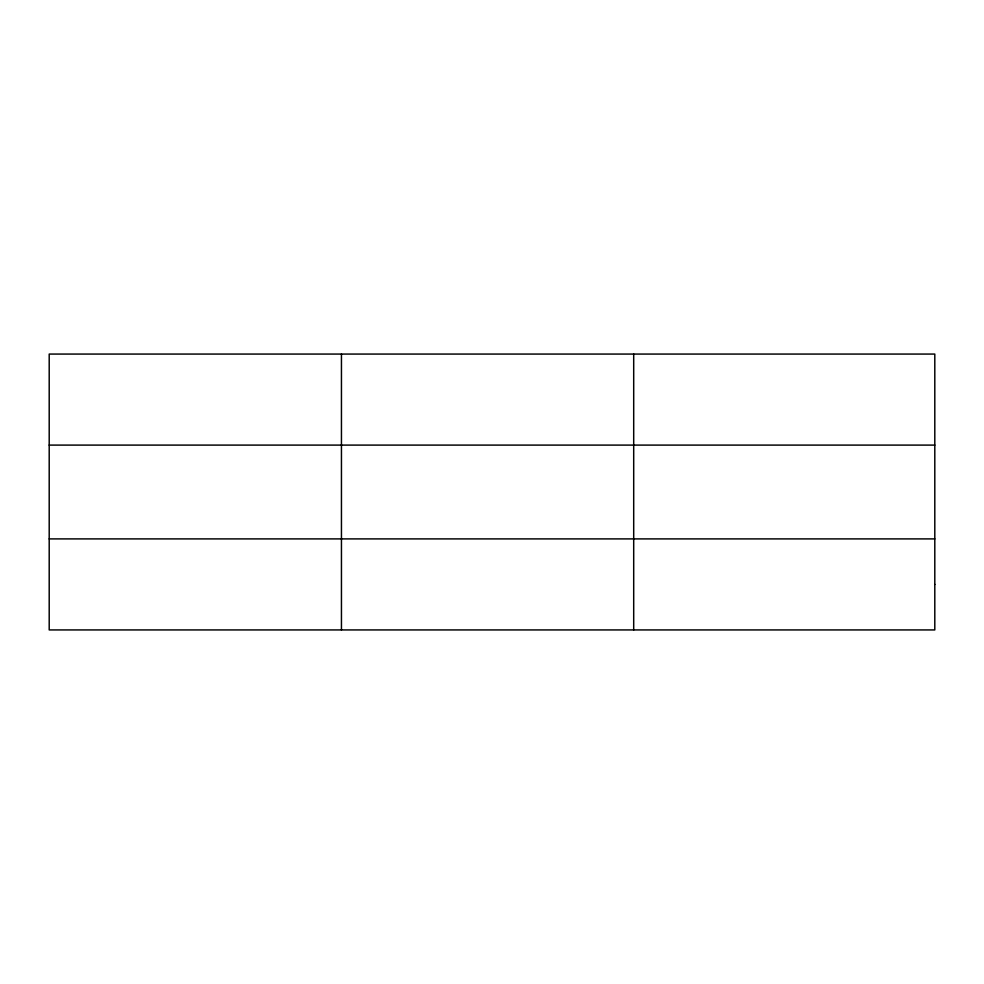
<?xml version="1.0" encoding="UTF-8"?>
<svg xmlns="http://www.w3.org/2000/svg" width="984" height="984" viewBox="0 0 984 984"><rect width="100%" height="100%" fill="white"/><g stroke="black" fill="none" stroke-linecap="round" stroke-linejoin="round"><path stroke-width="1.48" d="M341.448 354.068L341.448 629.932M633.696 354.068L633.696 629.932M49.2 445.1L934.8 445.1M49.2 538.9L934.8 538.9M934.8 584.41L934.8 629.932L49.2 629.932L49.2 354.068L934.8 354.068L934.8 584.41"/></g></svg>
